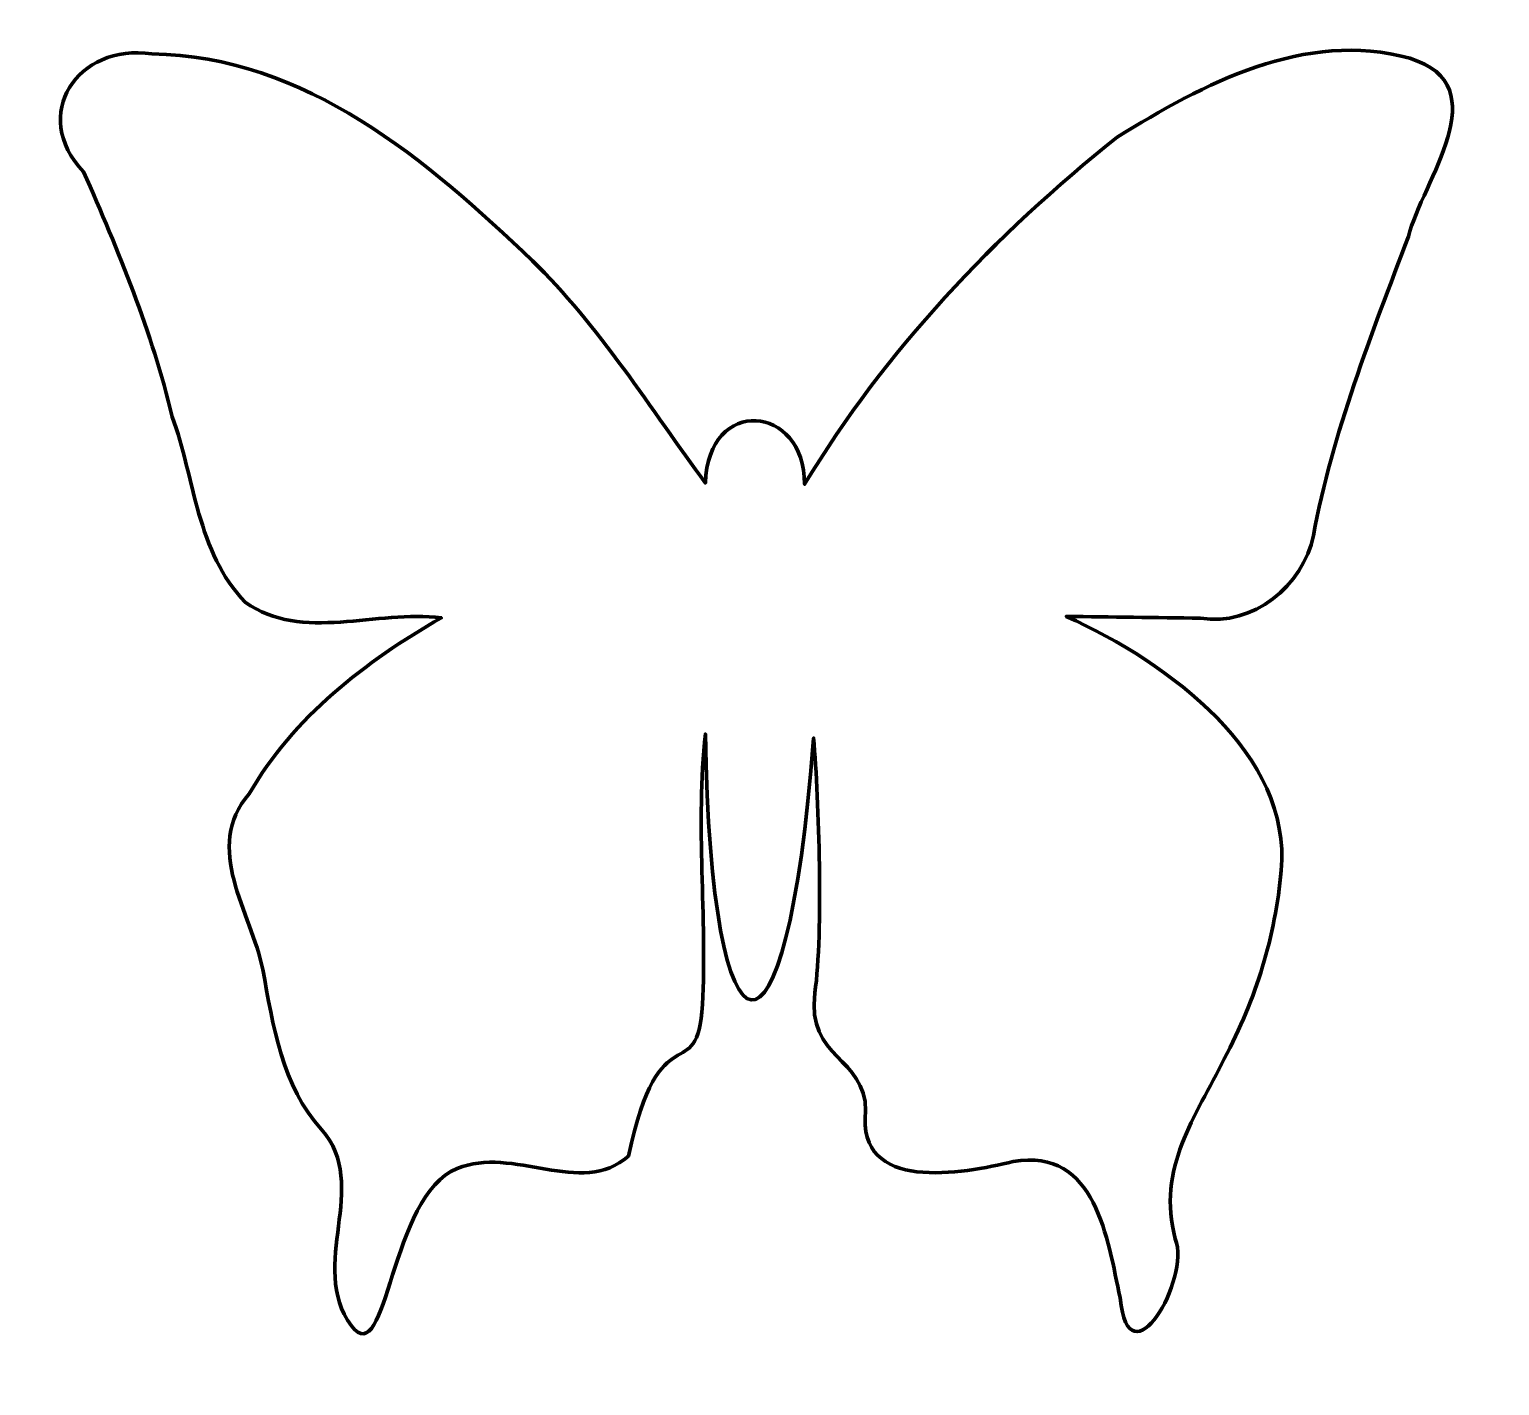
# Model space of a CAD drawing. Header units: centimetres. Extents: x -14.4 to 13.9, y -12 to 14.1.
import ezdxf

# ---------------------------------------------------------------- set-up
doc = ezdxf.new("R2010")
doc.units = ezdxf.units.CM
doc.header["$MEASUREMENT"] = 0
doc.layers.add('Layer 1', color=7, linetype='Continuous')

msp = doc.modelspace()

# ---------------------------------------------------------------- linework, layer by layer
at = {"layer": 'Layer 1', "color": 26, "lineweight": 158}
msp.add_open_spline([(-8.18417, -10.86421), (-9.03091, -9.70023), (-7.80384, -8.16457), (-8.75557, -7.08233), (-8.75557, -7.08233), (-9.52249, -6.25588), (-9.69319, -5.06347), (-9.88778, -4.00168), (-9.88778, -4.00168), (-10.11093, -2.91174), (-11.05705, -1.64122), (-10.14875, -0.62055), (-10.14875, -0.62055), (-9.3084, 0.85534), (-7.91124, 1.93254), (-6.45094, 2.76965), (-6.45094, 2.76965), (-7.69193, 2.9336), (-9.13375, 2.28931), (-10.22643, 3.07257), (-10.22643, 3.07257), (-11.16139, 4.03137), (-11.19755, 5.463), (-11.63422, 6.64315), (-11.63422, 6.64315), (-12.01895, 8.2696), (-12.66957, 9.8405), (-13.33853, 11.3596), (-13.33853, 11.3596), (-14.38195, 12.44693), (-13.45715, 13.84499), (-12.02275, 13.62717), (-12.02275, 13.62717), (-9.08156, 13.60145), (-6.69855, 11.56443), (-4.69662, 9.64514), (-4.69662, 9.64514), (-3.44791, 8.43492), (-2.39039, 6.75703), (-1.36902, 5.36325), (-1.36902, 5.36325), (-1.31877, 7.05231), (0.54614, 6.88879), (0.54166, 5.34264), (0.54166, 5.34264), (2.09269, 7.91864), (4.20505, 10.14558), (6.55622, 12.02324), (6.55622, 12.02324), (8.21704, 13.05362), (10.17636, 14.10075), (12.1912, 13.54358), (12.1912, 13.54358), (13.92174, 13.01245), (12.42912, 11.17474), (12.16621, 10.11148), (12.16621, 10.11148), (11.45372, 8.22394), (10.70496, 6.34251), (10.3372, 4.35294), (10.3372, 4.35294), (10.14062, 3.38681), (9.16817, 2.599), (8.16667, 2.76224), (8.16667, 2.76224), (7.30405, 2.77388), (6.44143, 2.78552), (5.57882, 2.79716), (5.57882, 2.79716), (7.58048, 1.89744), (9.92239, 0.13097), (9.71767, -2.09666), (9.71767, -2.09666), (9.60121, -3.3639), (9.23926, -4.55488), (8.62061, -5.7237), (8.62061, -5.7237), (8.07561, -6.82774), (7.31048, -7.83487), (7.67866, -9.18997), (7.67866, -9.18997), (7.98007, -9.95751), (6.78453, -12.01442), (6.61624, -10.32409), (6.61624, -10.32409), (6.37208, -9.20912), (6.16038, -7.42189), (4.5582, -7.69906), (4.5582, -7.69906), (3.5821, -7.93681), (1.53708, -8.31207), (1.71663, -6.72329), (1.71663, -6.72329), (1.72301, -5.6906), (0.57011, -5.72187), (0.74045, -4.45427), (0.74045, -4.45427), (0.90188, -3.25299), (0.81984, -0.76888), (0.71463, 0.45267), (0.71463, 0.45267), (0.19133, -6.45864), (-1.26713, -6.10778), (-1.36902, 0.5348), (-1.36902, 0.5348), (-1.56255, -1.19619), (-1.33026, -3.03662), (-1.42664, -4.67552), (-1.42664, -4.67552), (-1.52359, -6.32402), (-2.23753, -4.73799), (-2.85098, -7.59544), (-2.85098, -7.59544), (-3.75813, -8.39921), (-5.07961, -7.38051), (-6.14732, -7.83639), (-6.14732, -7.83639), (-7.44717, -8.34557), (-7.48093, -11.76913), (-8.18417, -10.86421)], degree=3, knots=[0, 0, 0, 0, 0.03225806, 0.03225806, 0.03225806, 0.03225806, 0.06451613, 0.06451613, 0.06451613, 0.06451613, 0.09677419, 0.09677419, 0.09677419, 0.09677419, 0.12903226, 0.12903226, 0.12903226, 0.12903226, 0.16129032, 0.16129032, 0.16129032, 0.16129032, 0.19354839, 0.19354839, 0.19354839, 0.19354839, 0.22580645, 0.22580645, 0.22580645, 0.22580645, 0.25806452, 0.25806452, 0.25806452, 0.25806452, 0.29032258, 0.29032258, 0.29032258, 0.29032258, 0.32258065, 0.32258065, 0.32258065, 0.32258065, 0.35483871, 0.35483871, 0.35483871, 0.35483871, 0.38709677, 0.38709677, 0.38709677, 0.38709677, 0.41935484, 0.41935484, 0.41935484, 0.41935484, 0.4516129, 0.4516129, 0.4516129, 0.4516129, 0.48387097, 0.48387097, 0.48387097, 0.48387097, 0.51612903, 0.51612903, 0.51612903, 0.51612903, 0.5483871, 0.5483871, 0.5483871, 0.5483871, 0.58064516, 0.58064516, 0.58064516, 0.58064516, 0.61290323, 0.61290323, 0.61290323, 0.61290323, 0.64516129, 0.64516129, 0.64516129, 0.64516129, 0.67741935, 0.67741935, 0.67741935, 0.67741935, 0.70967742, 0.70967742, 0.70967742, 0.70967742, 0.74193548, 0.74193548, 0.74193548, 0.74193548, 0.77419355, 0.77419355, 0.77419355, 0.77419355, 0.80645161, 0.80645161, 0.80645161, 0.80645161, 0.83870968, 0.83870968, 0.83870968, 0.83870968, 0.87096774, 0.87096774, 0.87096774, 0.87096774, 0.90322581, 0.90322581, 0.90322581, 0.90322581, 0.93548387, 0.93548387, 0.93548387, 0.93548387, 1, 1, 1, 1], dxfattribs=at)

doc.saveas('drawing.dxf')
